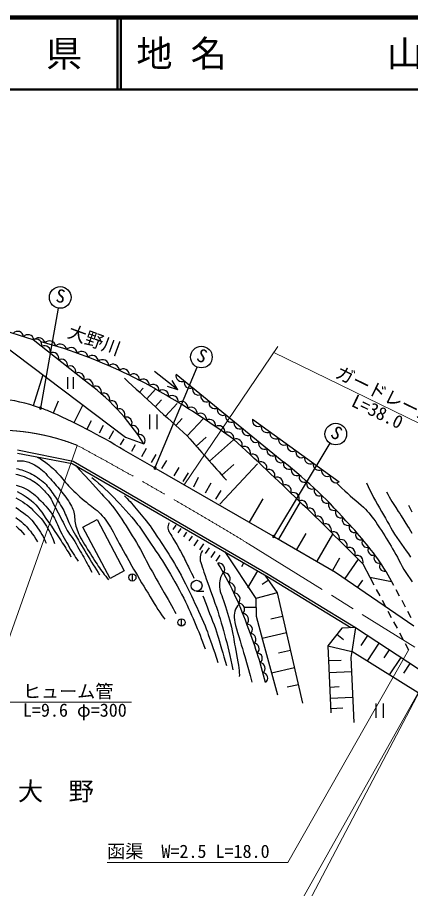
# Model space of a CAD drawing. Units: millimetres, scale not verified. Extents: x 40000 to 680000, y 20000 to 380000.
# Drawn here: x 353936 to 408288, y 259388 to 380000 of the extents above; entities that cross this region are included whole.
import ezdxf
from ezdxf.enums import TextEntityAlignment as Align

# ---------------------------------------------------------------- set-up
doc = ezdxf.new("R2010")
doc.units = ezdxf.units.MM
doc.header["$LTSCALE"] = 1000
doc.linetypes.add('CHAIN', pattern=[18.5, 12, -1.5, 3.5, -1.5])
for name, color, linetype, lineweight in [('M-BGD', 7, 'Continuous', 25), ('M-BMK', 2, 'CHAIN', 13), ('M-STR-HTXT', 7, 'Continuous', 13), ('M-STR-STRC', 7, 'Continuous', 25), ('M-TTL', 2, 'Continuous', 140), ('M-TTL-LINE', 7, 'Continuous', 50)]:
    doc.layers.add(name, color=color, linetype=linetype, lineweight=lineweight)
doc.layers.add('M-BMK-HTXT', color=7, linetype='Continuous')
doc.layers.add('M-TTL-TXT', color=7, linetype='Continuous')
doc.styles.add('ＭＳ ゴシック', font='')
doc.styles.get('ＭＳ ゴシック').set_extended_font_data('MS Gothic')

msp = doc.modelspace()

# ---------------------------------------------------------------- hatches: boundary and pattern name
at = {"layer": 'M-BGD'}
for points in [[(357278, 325921, 1), (356978, 325921, 1)], [(373112, 317606, 1), (372812, 317606, 0.41421), (372962, 317456, 0.41421)], [(389515, 308142, 1), (389215, 308142, 0.41421), (389365, 307992, 0.41421)]]:
    msp.add_hatch(color=256, dxfattribs=at).paths.add_polyline_path(points)

# ---------------------------------------------------------------- linework, layer by layer
for p, q in [((356118, 335363), (343364, 339428)), ((363152, 329791), (356118, 335363)), ((357437, 330522), (356130, 326246)), ((376131, 328438), (372886, 330972)), ((375884, 330622), (390751, 318445)), ((360838, 330184), (360838, 328584)), ((361638, 330184), (361638, 328584)), ((376131, 328438), (375336, 329710)), ((371332, 328690), (370805, 328121)), ((373025, 328521), (371804, 327197)), ((376131, 328438), (374705, 328901)), ((373872, 327043), (373000, 326096)), ((359581, 326855), (358854, 325231)), ((362956, 326359), (361737, 323878)), ((376002, 326531), (374415, 324797)), ((372201, 325014), (372201, 323014)), ((373201, 325014), (373201, 323014)), ((376714, 324481), (375826, 323508)), ((379660, 324478), (377419, 322059)), ((364143, 324152), (363530, 322973)), ((365805, 323518), (365225, 322444)), ((386458, 324376), (398412, 315696)), ((366638, 321676), (367263, 322815)), ((368200, 320812), (368672, 321658)), ((369755, 319937), (370274, 320851)), ((380048, 321885), (378643, 320656)), ((383826, 321537), (380468, 318578)), ((372832, 317681), (368666, 320085)), ((371723, 320306), (371076, 319182)), ((373050, 319465), (372427, 318399)), ((374524, 318646), (373872, 317548)), ((373092, 317531), (389235, 308217)), ((376232, 317664), (375553, 316541)), ((381915, 312604), (387131, 318196)), ((383837, 318095), (382189, 316632)), ((377542, 316938), (376824, 315767)), ((378945, 316283), (378288, 314975)), ((380653, 315535), (379879, 314136)), ((382057, 314482), (381340, 313292)), ((387842, 313366), (385961, 310106)), ((393013, 312925), (390031, 307757)), ((362992, 309444), (364938, 310475)), ((364938, 310475), (368705, 303363)), ((366758, 302332), (362992, 309444)), ((375476, 309121), (375872, 309698)), ((376528, 309249), (376097, 308618)), ((377310, 308715), (376888, 308096)), ((378093, 308182), (377640, 307516)), ((378877, 307649), (378315, 306822)), ((393803, 308550), (392518, 306323)), ((397494, 308455), (395328, 304701)), ((379661, 307117), (379100, 306290)), ((380445, 306586), (379885, 305758)), ((381230, 306056), (380671, 305227)), ((381403, 304712), (381971, 305557)), ((384963, 303968), (385254, 304470)), ((398470, 305111), (397508, 303443)), ((401050, 304984), (399220, 302314)), ((401672, 304355), (402663, 302488)), ((368705, 303363), (366758, 302332)), ((369826, 301971), (369826, 302971)), ((385810, 301004), (387173, 303358)), ((404881, 303344), (405669, 301886)), ((369826, 302471), (369827, 302472)), ((387757, 301512), (388615, 302107)), ((401643, 302105), (400966, 301118)), ((402663, 302488), (405669, 301886)), ((402663, 302488), (403226, 301428)), ((405669, 301886), (405926, 301409)), ((378713, 300565), (379713, 300565)), ((389849, 300329), (386884, 299543)), ((403554, 300809), (404023, 299926)), ((406259, 300793), (406734, 299914)), ((404352, 299308), (404821, 298425)), ((407067, 299298), (407542, 298418)), ((386908, 298283), (385290, 298318)), ((376616, 295737), (376616, 296737)), ((390603, 297050), (388971, 296675)), ((405149, 297807), (405618, 296923)), ((407874, 297802), (408350, 296922)), ((376616, 296237), (376617, 296237)), ((400657, 295550), (400187, 292209)), ((400657, 295550), (410845, 288857)), ((405946, 296305), (406415, 295422)), ((391123, 294789), (387765, 294017)), ((399031, 293827), (398077, 294571)), ((401452, 293038), (402365, 294428)), ((406744, 294804), (407213, 293921)), ((402294, 290827), (403968, 293375)), ((407541, 293302), (408010, 292419)), ((391680, 292369), (390048, 291993)), ((396852, 293000), (400187, 292209)), ((404645, 291318), (405385, 292444)), ((398680, 290985), (396951, 290904)), ((405382, 288967), (406978, 291397)), ((392237, 289948), (389067, 289219)), ((407347, 289213), (408238, 290570)), ((400119, 289405), (397028, 289259)), ((392774, 287613), (391235, 287259)), ((398434, 287301), (397123, 287239)), ((400288, 285849), (397195, 285703)), ((403509, 285025), (403509, 283025)), ((404509, 285025), (404509, 283025)), ((398925, 284353), (397263, 284275))]:
    msp.add_line(p, q, dxfattribs=at)
for points in [[(350995, 336996), (351487, 335011), (368874, 321894), (371433, 320972)], [(353931, 320115), (361636, 318558), (388609, 302930), (400657, 295550)], [(353936, 319656), (361510, 318226), (388430, 302630), (400039, 295518)], [(353907, 318616), (354132, 318623), (354351, 318620), (354559, 318609), (354756, 318591), (354947, 318563), (355136, 318525), (355328, 318474), (355522, 318412), (355714, 318340), (355906, 318257), (356103, 318160), (356306, 318048), (356517, 317922), (356734, 317784), (356955, 317631), (357177, 317463), (357397, 317279), (357617, 317071), (357838, 316841), (358058, 316599), (358275, 316353), (358489, 316114), (358699, 315881), (358906, 315646), (359110, 315412), (359311, 315180), (359508, 314950), (359702, 314725), (359893, 314504), (360080, 314284), (360264, 314060), (360444, 313827), (360624, 313579), (360806, 313319), (360981, 313056), (361144, 312800), (361286, 312558), (361407, 312338), (361512, 312135), (361602, 311937), (361679, 311734), (361743, 311515), (361789, 311276), (361815, 311025), (361831, 310767), (361850, 310510), (361882, 310260), (361925, 310022), (361970, 309792), (362023, 309562), (362089, 309325), (362173, 309075), (362276, 308812), (362393, 308539), (362525, 308258), (362671, 307968), (362832, 307668), (363013, 307352), (363214, 307020), (363427, 306682), (363640, 306347), (363844, 306025), (364039, 305715), (364232, 305410), (364423, 305112), (364608, 304824), (364786, 304549), (364954, 304289), (365111, 304044), (365266, 303807), (365423, 303573), (365590, 303336), (365767, 303096), (365948, 302859), (366135, 302621), (366330, 302383), (366533, 302143)], [(356668, 319140), (356867, 319030), (357065, 318913), (357264, 318789), (357463, 318658), (357664, 318517), (357864, 318371), (358063, 318218), (358264, 318056), (358470, 317882), (358683, 317692), (358910, 317481), (359149, 317250), (359390, 317008), (359626, 316764), (359848, 316528), (360047, 316300), (360231, 316076), (360410, 315851), (360595, 315624), (360797, 315391), (361016, 315151), (361243, 314907), (361481, 314659), (361729, 314409), (361990, 314157), (362270, 313899), (362571, 313632), (362879, 313366), (363182, 313111), (363466, 312875), (363729, 312667), (363979, 312481), (364221, 312304), (364460, 312123), (364700, 311925), (364944, 311710), (365191, 311486), (365434, 311255), (365667, 311015), (365885, 310768), (366082, 310517), (366263, 310262), (366435, 309998), (366607, 309718), (366786, 309416), (366969, 309095), (367148, 308758), (367333, 308402), (367531, 308024), (367750, 307621), (367999, 307177), (368273, 306697), (368557, 306200), (368839, 305708), (369101, 305243), (369337, 304816), (369770, 304014), (369993, 303608), (370238, 303178), (370512, 302715), (370805, 302230), (371109, 301736), (371413, 301241), (371708, 300758), (371996, 300280), (372284, 299799), (372568, 299325), (372845, 298870), (373111, 298443), (373367, 298044), (373615, 297664), (373854, 297307), (374084, 296975), (374303, 296669)], [(353783, 317561), (354034, 317495), (354280, 317423), (354521, 317345), (354760, 317261), (355000, 317171), (355236, 317081), (355469, 316989), (355702, 316890), (355939, 316776), (356185, 316641), (356448, 316478), (356726, 316292), (357005, 316093), (357270, 315889), (357508, 315691), (357713, 315500), (357893, 315310), (358058, 315118), (358218, 314921), (358382, 314716), (358547, 314503), (358708, 314286), (358868, 314062), (359029, 313828), (359195, 313584), (359370, 313322), (359553, 313044), (359736, 312760), (359911, 312479), (360068, 312212), (360206, 311960), (360330, 311719), (360444, 311483), (360553, 311248), (360661, 311011), (360762, 310775), (360852, 310544), (360942, 310310), (361042, 310068), (361160, 309810), (361299, 309538), (361452, 309255), (361616, 308961), (361791, 308654), (361972, 308333), (362363, 307635), (362572, 307265), (362787, 306890), (363005, 306514), (363230, 306136), (363462, 305751), (363698, 305364), (363934, 304979), (364166, 304602), (364395, 304233), (364623, 303867), (364849, 303506), (365074, 303151), (365295, 302803)], [(361998, 317943), (362252, 317667), (362538, 317353), (363187, 316639), (363923, 315829), (365555, 314029), (365844, 313720), (366082, 313475), (366297, 313251), (366518, 313008), (366771, 312704), (367065, 312326), (367381, 311903), (367707, 311452), (368033, 310991), (368346, 310536), (368648, 310086), (368946, 309630), (369239, 309169), (369528, 308707), (369812, 308243), (370098, 307770), (370383, 307285), (370662, 306803), (370927, 306338), (371169, 305904), (371378, 305515), (371557, 305164), (371725, 304826), (371902, 304478), (372105, 304094), (372340, 303671), (372594, 303223), (373131, 302288), (373400, 301817), (374230, 300351), (374501, 299870), (374756, 299416), (374997, 298986), (375228, 298572), (375448, 298176), (375655, 297801), (375848, 297451)], [(353725, 316769), (353966, 316703), (354241, 316622), (354539, 316528), (354846, 316423), (355148, 316307), (355432, 316183), (355698, 316050), (355955, 315907), (356203, 315755), (356441, 315594), (356670, 315424), (356888, 315242), (357097, 315046), (357296, 314843), (357487, 314641), (357668, 314447), (357836, 314270), (357992, 314106), (358140, 313940), (358287, 313757), (358437, 313542), (358589, 313290), (358740, 313010), (358891, 312711), (359046, 312401), (359207, 312087), (359554, 311422), (359912, 310737), (360080, 310413), (360236, 310104), (360384, 309804), (360528, 309513), (360675, 309231), (360829, 308957), (360990, 308702), (361154, 308464), (361323, 308231), (361495, 307987), (361671, 307720), (361854, 307420), (362045, 307097), (362238, 306763), (362607, 306119), (362775, 305825), (362937, 305543), (363093, 305267), (363249, 304989), (363407, 304705), (363567, 304414), (363726, 304121), (363886, 303825), (364046, 303524), (364208, 303218)], [(364241, 316295), (364703, 315913), (365155, 315527), (365599, 315134), (366034, 314735), (366463, 314329), (366882, 313918), (367290, 313502), (367692, 313078), (368093, 312645), (368498, 312201), (368912, 311745), (369330, 311281), (369748, 310806), (370159, 310318), (370557, 309814), (370752, 309553), (370945, 309283), (371136, 309006), (371325, 308725), (371512, 308441), (371696, 308159), (372057, 307603), (372233, 307335), (372405, 307077), (372739, 306588), (373060, 306123), (373371, 305671), (373674, 305221), (373973, 304761), (374262, 304298), (374539, 303840), (374813, 303376), (375089, 302899), (375683, 301862), (376006, 301296), (376329, 300720), (376638, 300153), (376920, 299615), (377169, 299110), (377395, 298627), (377605, 298157), (377808, 297693), (378012, 297228), (378217, 296765), (378418, 296308), (378615, 295853), (378807, 295397), (378995, 294936), (379178, 294470), (379357, 294003), (379532, 293532), (379702, 293059), (379868, 292581)], [(353778, 315244), (354160, 315122), (354507, 314993), (354813, 314861), (355097, 314724), (355366, 314577), (355628, 314415), (355890, 314234), (356153, 314028), (356412, 313801), (356666, 313560), (356915, 313313), (357158, 313069), (357399, 312825), (357639, 312576), (357871, 312325), (358090, 312076), (358292, 311832), (358470, 311600), (358630, 311378), (358778, 311155), (358919, 310922), (359061, 310668), (359200, 310387), (359330, 310088), (359459, 309777), (359593, 309462), (359737, 309150), (359894, 308838), (360060, 308523), (360232, 308206), (360406, 307891), (360752, 307269), (360926, 306959), (361102, 306652), (361277, 306352), (361452, 306062), (361627, 305781), (361802, 305508), (361977, 305243), (362152, 304987), (362326, 304741)], [(398071, 315578), (398435, 315199), (398807, 314827), (399183, 314465), (399559, 314111), (399934, 313766), (400316, 313429), (400710, 313100), (401098, 312780), (401463, 312471), (401790, 312175), (402063, 311904), (402294, 311659), (402504, 311418), (402714, 311160), (402944, 310865), (403199, 310520), (403465, 310141), (403736, 309744), (404001, 309345), (404254, 308962), (404491, 308598), (404718, 308243), (404939, 307890), (405157, 307533), (405377, 307168), (405596, 306796), (405813, 306419), (406029, 306037), (406247, 305648), (406468, 305250), (406689, 304841), (406908, 304420), (407132, 303994), (407368, 303567), (407622, 303145), (407906, 302718), (408214, 302284), (408531, 301856)], [(402192, 315571), (402429, 315061), (402673, 314555), (402924, 314052), (403180, 313554), (403440, 313060), (403708, 312569), (403985, 312081), (404265, 311598), (404542, 311123), (404812, 310658), (405067, 310209), (405311, 309774), (405554, 309344), (405807, 308912), (406081, 308469), (406381, 308010), (406703, 307539), (407034, 307067), (407682, 306151), (407991, 305712), (408297, 305279)], [(353878, 314366), (354331, 314125), (354747, 313881), (355124, 313635), (355480, 313379), (355820, 313108), (356146, 312819), (356462, 312509), (356756, 312183), (357025, 311846), (357289, 311486), (357876, 310647), (358235, 310137), (358628, 309566), (359034, 308967), (359432, 308371), (359800, 307809), (359972, 307542), (360141, 307277), (360308, 307014), (360470, 306754), (360629, 306498), (360782, 306247), (360931, 306001), (361073, 305761), (361209, 305528), (361339, 305303)], [(368734, 313758), (368922, 313576), (369114, 313382), (369311, 313175), (369512, 312958), (369717, 312729), (369927, 312487), (370141, 312233), (370359, 311968), (370582, 311695), (370809, 311419), (371040, 311143), (371276, 310865), (371516, 310579), (371761, 310277), (372010, 309953), (372265, 309598), (372528, 309218), (372794, 308823), (373320, 308034), (373574, 307656), (373824, 307282), (374073, 306906), (374325, 306520), (374583, 306116), (374846, 305700), (375111, 305277), (375380, 304839), (375656, 304378), (375940, 303886), (376239, 303350), (376552, 302775), (376869, 302181), (377178, 301588), (377468, 301016), (377737, 300466), (377992, 299924), (378237, 299389), (378477, 298859), (378716, 298334), (378959, 297806), (379203, 297278), (379441, 296758), (379666, 296255), (379870, 295776), (380044, 295345), (380191, 294956), (380328, 294576), (380817, 293179), (381008, 292624), (381211, 292028), (381664, 290692)], [(404965, 314326), (405160, 313973), (405349, 313636), (405535, 313312), (405719, 312999), (405901, 312693), (406078, 312405), (406249, 312135), (406596, 311597), (406785, 311300), (406989, 310973), (407866, 309564), (408074, 309233), (408278, 308909), (408480, 308589)], [(353692, 313469), (354022, 313303), (354348, 313120), (354666, 312924), (354974, 312716), (355267, 312502), (355546, 312276), (355812, 312035), (356067, 311788), (356311, 311540), (356547, 311298), (356773, 311069), (356988, 310848), (357194, 310626), (357393, 310392), (357586, 310138), (357775, 309857), (357960, 309556), (358137, 309243), (358305, 308929), (358460, 308623), (358604, 308324), (358737, 308025), (358860, 307729), (358972, 307438), (359072, 307152)], [(407991, 312465), (408242, 311998), (408486, 311556)], [(353691, 312138), (354070, 311903), (354425, 311660), (354755, 311420), (355053, 311192), (355308, 310984), (355525, 310790), (355719, 310598), (355906, 310393), (356103, 310162), (356312, 309901), (356523, 309618), (356731, 309321), (356932, 309018), (357122, 308717), (357300, 308417), (357470, 308113), (357631, 307805), (357782, 307497), (357922, 307189)], [(353699, 310781), (353955, 310598), (354217, 310396), (354484, 310179), (354741, 309954), (354990, 309715), (355237, 309455), (355486, 309169), (355735, 308857), (355983, 308523), (356230, 308167), (356476, 307786), (356723, 307380)], [(374895, 310025), (374812, 309839), (374759, 309658), (374735, 309478), (374737, 309298), (374764, 309115), (374821, 308936), (374909, 308764), (375021, 308586), (375149, 308392), (375285, 308169), (375435, 307910), (375785, 307319), (375968, 307008), (376143, 306703), (376313, 306397), (376486, 306083), (376656, 305770), (376818, 305464), (376969, 305175), (377102, 304909), (377221, 304663), (377449, 304177), (377577, 303911), (377717, 303628), (377861, 303337), (378012, 303034), (378171, 302716), (378342, 302383)], [(353750, 309560), (354048, 309287), (354340, 308996), (354624, 308687), (354900, 308360)], [(389495, 308067), (397914, 303209), (408762, 295775)], [(379522, 306193), (379394, 305983), (379299, 305766), (379235, 305539), (379201, 305300), (379194, 305046), (379221, 304786), (379282, 304520), (379369, 304237), (379475, 303925), (379592, 303572), (379721, 303177), (379869, 302746), (380031, 302283), (380387, 301280), (380585, 300728), (381022, 299524), (381239, 298916), (381440, 298332), (381624, 297779), (381798, 297242), (381964, 296712), (382125, 296182), (382282, 295642), (382435, 295097), (382581, 294554), (382723, 294005), (382864, 293442), (383007, 292858), (383152, 292254), (383296, 291636), (383441, 291001), (383586, 290348), (383733, 289676)], [(382630, 305990), (386884, 299543), (386931, 297094), (387804, 293819), (389878, 286232)], [(382415, 303133), (382299, 303001), (382196, 302843), (382106, 302663), (382030, 302461), (381970, 302239), (381922, 301992), (381885, 301718), (381865, 301426), (381867, 301125), (381897, 300825), (381962, 300533), (382059, 300243), (382175, 299943), (382302, 299621), (382428, 299265), (382556, 298870), (382694, 298442), (382836, 297991), (382978, 297528), (383114, 297061), (383248, 296577), (383384, 296069), (383515, 295559), (383635, 295068), (383738, 294618), (383814, 294231), (383870, 293894), (383916, 293572), (383965, 293232), (384029, 292840), (384117, 292368), (384327, 291297), (384424, 290777), (384497, 290324), (384548, 289930), (384587, 289569), (384611, 289249), (384616, 288978), (384601, 288764)], [(388132, 302802), (389849, 300329), (393364, 285047)], [(379558, 299926), (379687, 299596), (380150, 298413), (380322, 297969), (380509, 297489), (380713, 296971), (380922, 296434), (381123, 295902), (381305, 295396), (381461, 294928), (381601, 294485), (381732, 294046), (382159, 292582), (382314, 292041), (382475, 291477), (382818, 290265)], [(384569, 298745), (384379, 298532), (384222, 298305), (384096, 298062), (384002, 297801), (383938, 297519), (383907, 297223), (383909, 296917), (383941, 296587), (384000, 296223), (384084, 295813), (384202, 295343), (384358, 294821), (384534, 294268), (384715, 293704), (384884, 293152), (385043, 292605), (385202, 292051), (385359, 291496), (386093, 288896), (386361, 287943)], [(400657, 295550), (398765, 295453), (396852, 293000), (397289, 283724)], [(409729, 286245), (400187, 292209), (400047, 291390), (400445, 282383)]]:
    msp.add_lwpolyline(points, dxfattribs=at)
for points in [[(357278, 325921, 1), (356978, 325921, 1)], [(373112, 317606, 1), (372812, 317606, 0.41421), (372962, 317456, 0.41421)], [(389515, 308142, 1), (389215, 308142, 0.41421), (389365, 307992, 0.41421)]]:
    msp.add_lwpolyline(points, format="xyb", close=True, dxfattribs=at)
for centre, radius in [((369826, 302471), 500), ((378713, 301315), 750), ((376616, 296237), 500)]:
    msp.add_circle(centre, radius, dxfattribs=at)
for centre, radius, start, end in [((353973, 335721), 811, 4.86146, 139.77799), ((355400, 335266), 811, 9.68971, 139.77799), ((356513, 334656), 809, 344.073, 119.15743), ((356873, 334786), 862, 9.553, 130.71011), ((339350, 269211), 68238, 63.83999, 74.83017), ((357685, 333728), 809, 344.073, 119.15743), ((358376, 334366), 862, 8.23548, 139.20741), ((359870, 333911), 862, 6.91795, 137.88989), ((361352, 333422), 862, 5.60042, 136.57236), ((358857, 332799), 809, 344.073, 119.15743), ((362822, 332899), 862, 4.2829, 135.25483), ((364281, 332343), 862, 2.96537, 133.9373), ((360029, 331871), 809, 344.073, 119.15743), ((361201, 330942), 809, 344.073, 119.15743), ((365726, 331753), 862, 1.64784, 132.61978), ((367157, 331130), 862, 0.33031, 131.30225), ((362374, 330013), 809, 344.073, 119.15743), ((368573, 330474), 862, 359.01279, 129.98472), ((369967, 329804), 844, 356.6165, 129.0209), ((376643, 330383), 796, 162.52592, 298.83637), ((344157, 303658), 32307, 32.40619, 53.98952), ((363566, 329081), 823, 345.06116, 120.21997), ((1000018, 1008005), 926365, 227.04039, 227.77155), ((331067, 254052), 85500, 58.1607, 63.33626), ((371329, 329089), 844, 355.58139, 127.98579), ((377787, 329446), 796, 162.52592, 298.83637), ((364741, 328139), 823, 342.36324, 117.52206), ((372678, 328349), 844, 354.54628, 126.95068), ((374013, 327585), 844, 353.51117, 125.91557), ((378931, 328510), 796, 162.52592, 298.83637), ((347882, 299247), 28230, 71.18719, 82.65375), ((365870, 327143), 823, 339.66532, 114.82414), ((366952, 326095), 823, 336.96741, 112.12622), ((375335, 326797), 844, 352.47605, 124.88046), ((380074, 327573), 796, 162.52592, 298.83637), ((381218, 326636), 796, 162.52592, 298.83637), ((347882, 299247), 28230, 68.77598, 70.57832), ((367983, 324997), 823, 334.26949, 109.4283), ((376649, 325999), 838, 351.92062, 124.77956), ((320003, 234101), 108291, 53.8814, 58.75633), ((377947, 325186), 838, 351.10813, 123.96707), ((382361, 325700), 796, 162.52592, 298.83637), ((322565, 244111), 88867, 58.75078, 66.42872), ((368961, 323852), 823, 331.57157, 106.73039), ((379232, 324355), 838, 350.29564, 123.15458), ((383505, 324763), 796, 162.52592, 298.83637), ((369884, 322662), 823, 328.87365, 104.03247), ((380506, 323506), 838, 349.48316, 122.34209), ((381768, 322640), 838, 348.67067, 121.5296), ((384649, 323826), 796, 162.52592, 298.83637), ((387229, 324181), 796, 165.82968, 302.20897), ((388425, 323313), 796, 165.82968, 302.20897), ((370750, 321430), 823, 326.17574, 101.33455), ((971407, 839320), 787642, 221.05025, 221.6453), ((383017, 321755), 838, 347.85818, 120.71712), ((385792, 322890), 796, 162.52592, 298.83637), ((386936, 321953), 796, 162.52592, 298.83637), ((389620, 322445), 796, 165.82968, 302.20897), ((36486, -55975), 513029, 44.61648, 47.38585), ((384169, 320796), 850, 341.57498, 113.02364), ((388079, 321016), 796, 162.52592, 298.83637), ((390816, 321577), 796, 165.82968, 302.20897), ((392011, 320709), 796, 165.82968, 302.20897), ((385305, 319744), 850, 341.40189, 112.85055), ((389223, 320080), 796, 162.52592, 298.83637), ((393207, 319841), 796, 165.82968, 302.20897), ((386439, 318689), 850, 341.2288, 112.67747), ((387569, 317630), 850, 341.05572, 112.50438), ((390367, 319143), 796, 162.52592, 298.83637), ((391453, 318198), 744, 160.56984, 301.62464), ((349049, 265651), 67278, 40.93446, 51.69505), ((394402, 318973), 796, 165.82968, 302.20897), ((388696, 316568), 850, 340.88263, 112.3313), ((392540, 317301), 744, 159.37422, 300.42902), ((395597, 318105), 796, 165.82968, 302.20897), ((396793, 317238), 796, 165.82968, 302.20897), ((389820, 315502), 850, 340.70955, 112.15821), ((393608, 316383), 744, 158.1786, 299.2334), ((397988, 316370), 796, 165.82968, 302.20897), ((390940, 314433), 850, 340.53646, 111.98512), ((394657, 315442), 744, 156.98298, 298.03778), ((392058, 313360), 850, 340.36338, 111.81204), ((395686, 314479), 744, 155.78735, 296.84215), ((396695, 313496), 744, 154.59173, 295.64653), ((393172, 312284), 850, 340.19029, 111.63895), ((397683, 312491), 744, 153.39611, 294.45091), ((394283, 311205), 850, 340.0172, 111.46587), ((398650, 311466), 744, 152.20049, 293.25529), ((395390, 310123), 850, 339.84412, 111.29278), ((399595, 310421), 744, 151.00487, 292.05967), ((396494, 309037), 850, 339.67103, 111.1197), ((397596, 307948), 850, 339.49795, 110.94661), ((400493, 309381), 711, 150.47677, 295.01271), ((369710, 280930), 41706, 32.50934, 43.67523), ((398693, 306855), 850, 339.32486, 110.77352), ((401401, 308366), 711, 148.61579, 293.15173), ((402275, 307322), 711, 146.75481, 291.29075), ((399788, 305759), 850, 339.15178, 110.60044), ((403115, 306251), 711, 144.89383, 289.42976), ((400879, 304660), 850, 338.97869, 110.42735), ((403920, 305153), 711, 143.03284, 287.56878), ((381741, 303606), 855, 323.9402, 95.76514), ((339291, 279243), 49300, 19.87092, 30.7601), ((404688, 304029), 711, 141.17186, 285.7078), ((382491, 302249), 855, 322.12534, 93.95027), ((383198, 300870), 855, 320.31047, 92.13541), ((383861, 299468), 855, 318.49561, 90.32055), ((384479, 298046), 855, 316.68074, 88.50568), ((385052, 296606), 855, 314.86588, 86.69082), ((327570, 273144), 62420, 13.69067, 21.47948), ((385679, 295252), 748, 309.86978, 91.79105), ((386165, 293930), 748, 308.57165, 90.49291), ((386620, 292597), 748, 307.27351, 89.19477), ((387046, 291254), 748, 305.97537, 87.89664), ((387441, 289902), 748, 304.67724, 86.5985), ((387805, 288542), 748, 303.3791, 85.30036)]:
    msp.add_arc(centre, radius, start, end, dxfattribs=at)
at = {"layer": 'M-BMK'}
msp.add_line((385898, 307119), (408903, 292808), dxfattribs=at)
for centre, radius, start, end in [((351155, 292860), 30000, 68.38081, 106.80961), ((102935, -157261), 543799, 58.64456, 61.52461)]:
    msp.add_arc(centre, radius, start, end, dxfattribs=at)
at = {"layer": 'M-STR-HTXT'}
for p, q in [((389953, 334434), (376974, 315291)), ((362208, 320750), (352691, 293808)), ((410544, 288610), (377807, 230420)), ((410539, 288610), (392717, 254747))]:
    msp.add_line(p, q, dxfattribs=at)
for points in [[(389405, 333624), (422493, 317463), (515817, 289676)], [(328797, 309855), (352187, 285182), (369687, 285182)], [(408015, 292410), (391335, 262985), (366335, 262985)]]:
    msp.add_lwpolyline(points, dxfattribs=at)
at = {"layer": 'M-STR-STRC'}
for p, q in [((357205, 326175), (359595, 339758)), ((373032, 317838), (378785, 331596)), ((389505, 308330), (397171, 321036))]:
    msp.add_line(p, q, dxfattribs=at)
for centre in [(359855, 341236), (379364, 332980), (397945, 322320)]:
    msp.add_circle(centre, 1500, dxfattribs=at)
at = {"layer": 'M-TTL'}
msp.add_line((680000, 380000), (40000, 380000), dxfattribs=at)
at = {"layer": 'M-TTL-LINE'}
for p, q in [((367750, 380000), (367750, 370000)), ((368250, 380000), (368250, 370000)), ((40000, 370000), (680000, 370000))]:
    msp.add_line(p, q, dxfattribs=at)

# ---------------------------------------------------------------- texts
at = {"layer": 'M-BMK-HTXT', "style": 'ＭＳ ゴシック'}
msp.add_text('大野川', height=1833, rotation=339.775, dxfattribs=at).set_placement((364058, 333952), align=Align.BOTTOM_CENTER)
msp.add_text('大\u3000野', height=2566, dxfattribs=at).set_placement((359250, 270815), align=Align.BOTTOM_CENTER)
at = {"layer": 'M-STR-HTXT', "style": 'ＭＳ ゴシック'}
for s, p in [('ガードレール', (404219, 326444)), ('L=38.0', (403078, 324108))]:
    msp.add_text(s, height=1833, rotation=333.968, dxfattribs=at).set_placement(p, align=Align.BOTTOM_CENTER)
for s, p in [('\u3000ヒューム管', (352187, 285232)), ('\u3000L=9.6 φ=300', (352187, 282632)), ('函渠\u3000W=2.5 L=18.0\u3000', (366335, 263085))]:
    msp.add_text(s, height=1833, dxfattribs=at).set_placement(p, align=Align.BOTTOM_LEFT)
at = {"layer": 'M-STR-STRC', "style": 'ＭＳ ゴシック'}
for rotation, p in [(349.959, (359663, 339989)), (337.245, (378902, 331806)), (328.835, (397317, 321227))]:
    msp.add_text('S', height=1833, rotation=rotation, dxfattribs=at).set_placement(p, align=Align.BOTTOM_CENTER)
at = {"layer": 'M-TTL-TXT', "style": 'ＭＳ ゴシック'}
msp.add_text('山\u3000口\u3000県', height=3666, dxfattribs=at).set_placement((350375, 375000), align=Align.MIDDLE_CENTER)
for s, p in [('地 名', (370380, 375000)), ('山口市徳地山畑', (405024, 375000))]:
    msp.add_text(s, height=3666, dxfattribs=at).set_placement(p, align=Align.MIDDLE_LEFT)

doc.saveas('drawing.dxf')
